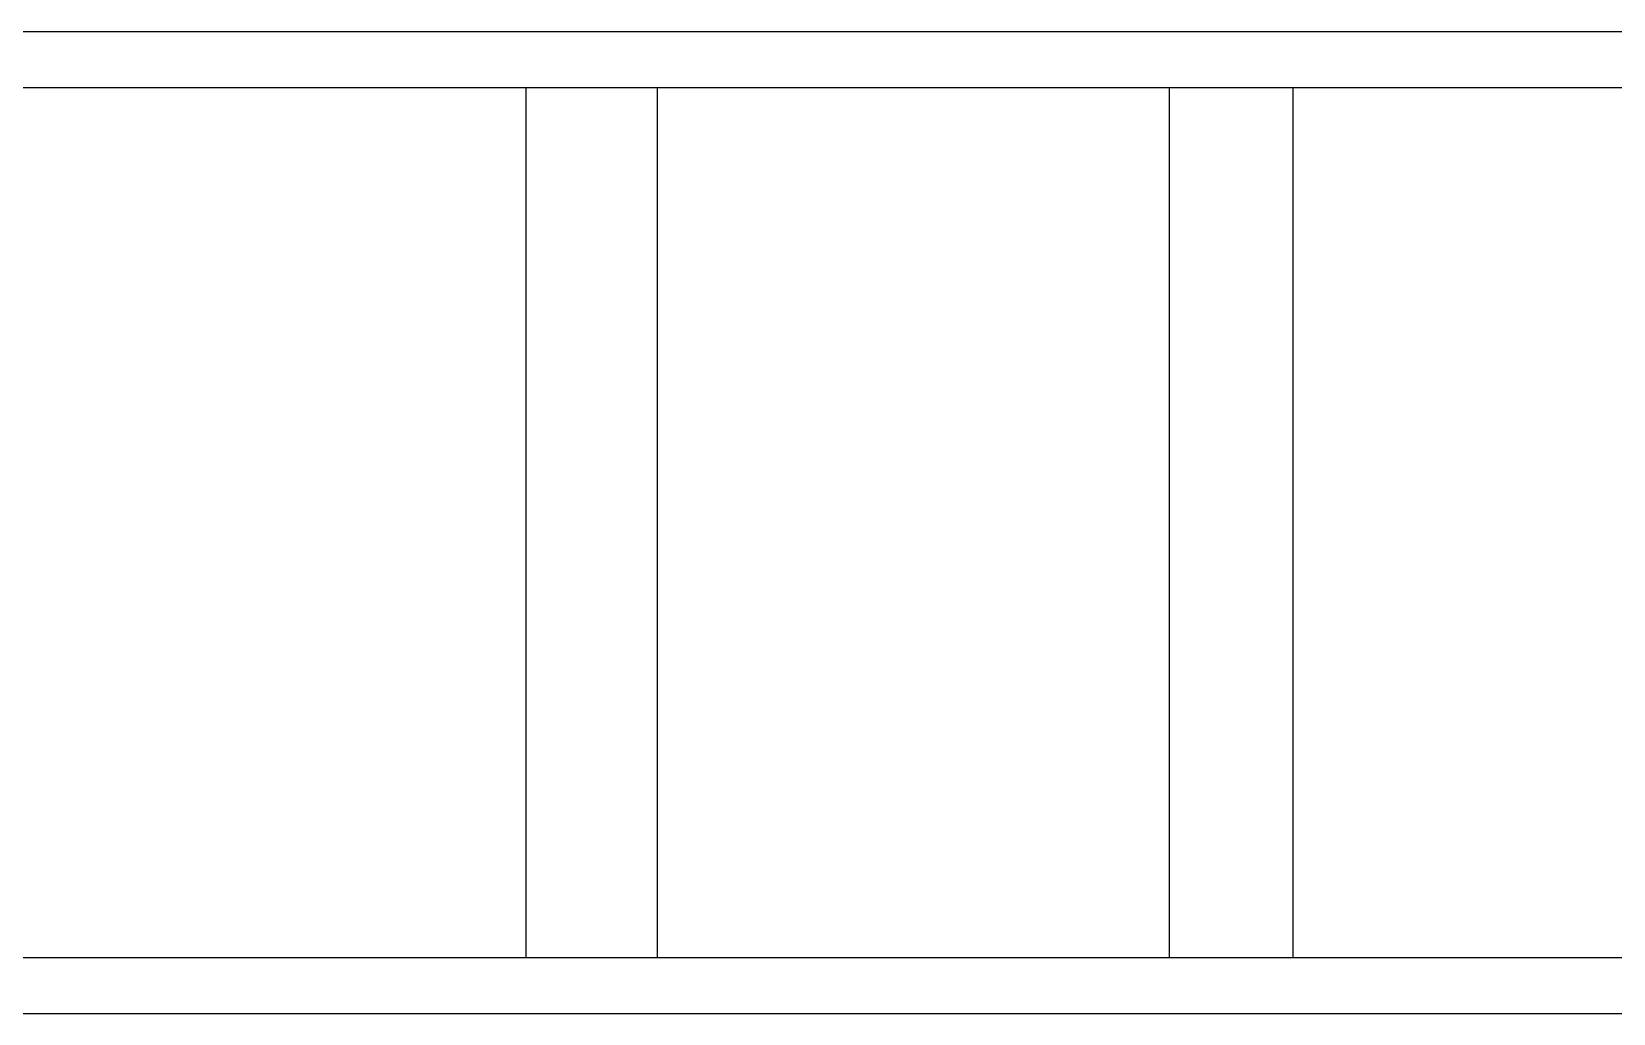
# Model space of a CAD drawing. Extents: x 10 to 127, y 10 to 351.
# Drawn here: x 88.04 to 102.22, y 214.2 to 223 of the extents above; entities that cross this region are included whole.
import ezdxf

# ---------------------------------------------------------------- set-up
doc = ezdxf.new("R2010")
doc.units = 0
doc.layers.get('0').update_dxf_attribs({"linetype": 'CONTINUOUS'})

msp = doc.modelspace()

# ---------------------------------------------------------------- linework, layer by layer
at = {"color": 7, "linetype": 'CONTINUOUS'}
for p, q in [((49.5, 223), (105.4, 223)), ((49.5, 223), (118.5, 223)), ((87.658, 222.5), (88.077, 222.5)), ((88.077, 222.5), (91.946, 222.5)), ((91.946, 222.5), (92.467, 222.5)), ((92.467, 222.5), (92.467, 214.7)), ((92.467, 222.5), (93.435, 222.5)), ((93.435, 222.5), (93.647, 222.5)), ((93.647, 214.7), (93.647, 222.5)), ((93.647, 222.5), (94.75, 222.5)), ((94.75, 222.5), (98.236, 222.5)), ((98.236, 222.5), (98.236, 214.7)), ((98.236, 222.5), (99.133, 222.5)), ((99.133, 222.5), (99.343, 222.5)), ((99.343, 222.5), (99.343, 214.7)), ((99.343, 222.5), (99.863, 222.5)), ((99.863, 222.5), (101.096, 222.5)), ((101.096, 222.5), (119, 222.5)), ((87.658, 214.7), (88.077, 214.7)), ((88.077, 214.7), (91.946, 214.7)), ((91.946, 214.7), (92.467, 214.7)), ((92.467, 214.7), (93.435, 214.7)), ((93.435, 214.7), (93.647, 214.7)), ((93.647, 214.7), (94.75, 214.7)), ((94.75, 214.7), (98.236, 214.7)), ((98.236, 214.7), (99.133, 214.7)), ((99.133, 214.7), (99.343, 214.7)), ((99.343, 214.7), (99.863, 214.7)), ((99.863, 214.7), (101.096, 214.7)), ((101.096, 214.7), (103.387, 214.7)), ((84, 214.2), (113.7, 214.2))]:
    msp.add_line(p, q, dxfattribs=at)

doc.saveas('drawing.dxf')
